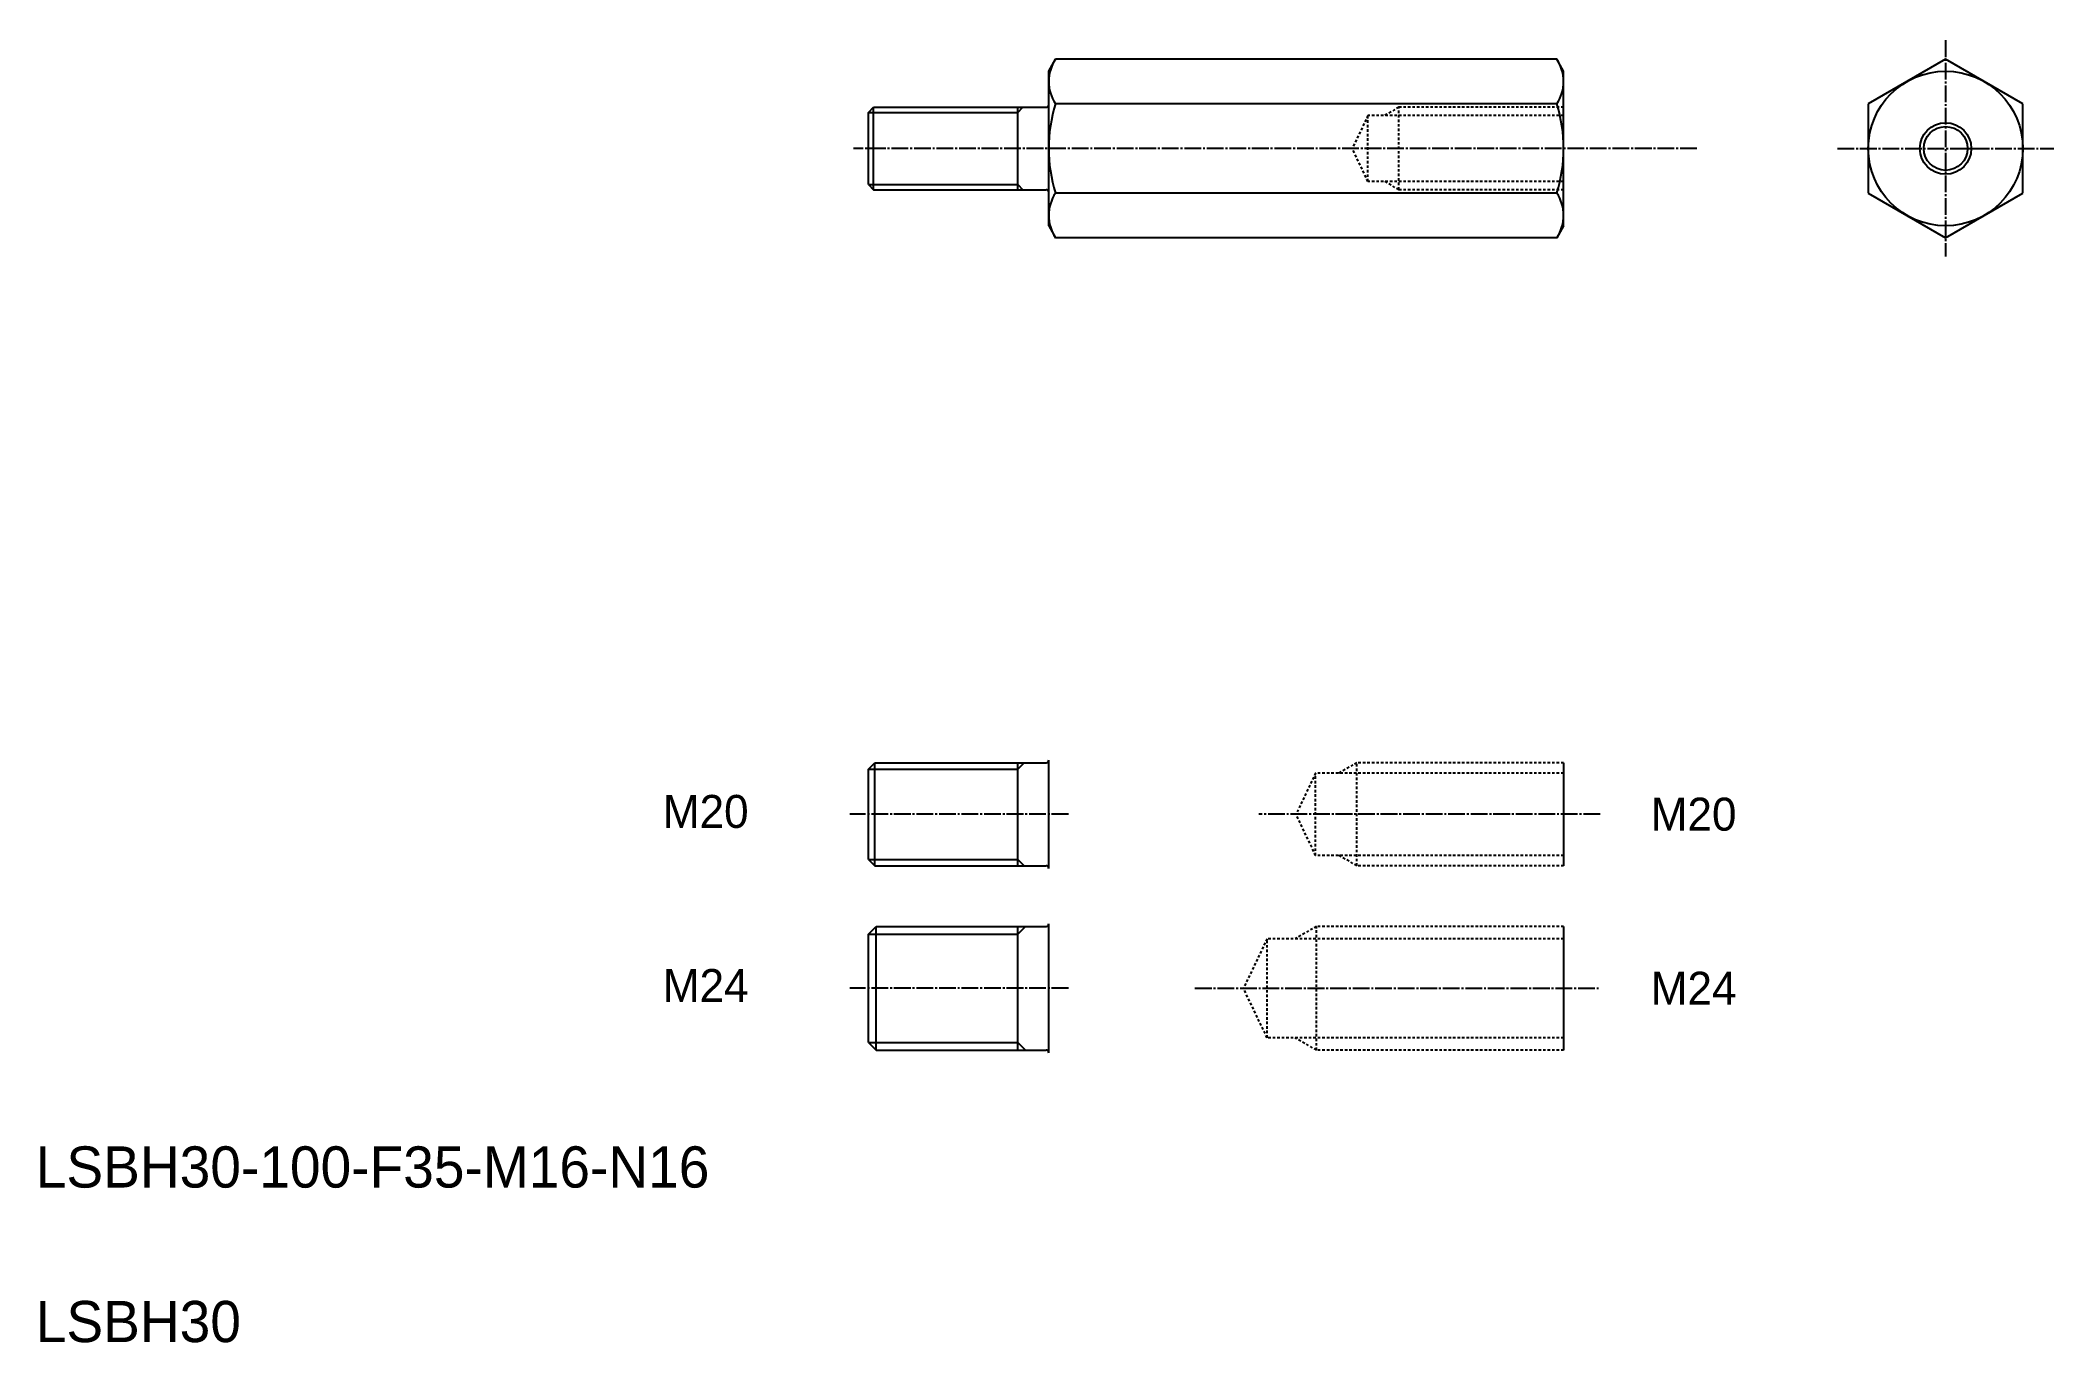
# Model space of a CAD drawing. Extents: x 21 to 412, y 20 to 273.
import ezdxf
from ezdxf.enums import TextEntityAlignment as Align

# ---------------------------------------------------------------- set-up
doc = ezdxf.new("R2010")
doc.units = 0
doc.header["$LTSCALE"] = 0.25
doc.linetypes.add('CENTER', pattern=[17.5, 13, -1.5, 1.5, -1.5])
doc.linetypes.add('DASHED', pattern=[3.5, 2, -1.5])
doc.layers.get('0').update_dxf_attribs({"linetype": 'CONTINUOUS'})
doc.layers.add('CENTER', color=1, linetype='CENTER')
doc.styles.get("Standard").update_dxf_attribs({"font": 'txt', "height": 6.4})

msp = doc.modelspace()

# ---------------------------------------------------------------- linework, layer by layer
at = {"linetype": 'CONTINUOUS'}
for p, q in [((216.69, 266.71), (218.03, 269.03)), ((216.69, 236.71), (216.69, 266.71)), ((316.69, 266.71), (315.35, 269.03)), ((316.69, 236.71), (316.69, 266.71)), ((181.69, 258.71), (182.69, 259.71)), ((181.69, 244.71), (181.69, 258.71)), ((182.69, 259.71), (216.19, 259.71)), ((182.69, 243.71), (182.69, 259.71)), ((210.69, 243.71), (210.69, 259.71)), ((181.69, 244.71), (182.69, 243.71)), ((182.69, 243.71), (216.19, 243.71)), ((216.69, 236.71), (218.03, 234.39)), ((316.69, 236.71), (315.35, 234.39)), ((216.69, 111.97), (216.69, 132.97)), ((181.69, 131.22), (182.94, 132.47)), ((181.69, 113.72), (181.69, 131.22)), ((182.94, 132.47), (216.19, 132.47)), ((182.94, 112.47), (182.94, 132.47)), ((210.69, 112.47), (210.69, 132.47)), ((181.69, 113.72), (182.94, 112.47)), ((182.94, 112.47), (216.19, 112.47)), ((181.69, 99.19), (183.19, 100.69)), ((181.69, 78.19), (181.69, 99.19)), ((183.19, 76.69), (183.19, 100.69)), ((183.19, 100.69), (216.19, 100.69)), ((210.69, 76.69), (210.69, 100.69)), ((216.69, 76.19), (216.69, 101.19)), ((181.69, 78.19), (183.19, 76.69)), ((183.19, 76.69), (216.19, 76.69))]:
    msp.add_line(p, q, dxfattribs=at)
for p, q in [((315.35, 269.03), (218.03, 269.03)), ((390.85, 269.03), (375.85, 260.37)), ((405.85, 260.37), (390.85, 269.03)), ((315.35, 260.37), (218.03, 260.37)), ((375.85, 260.37), (375.85, 243.05)), ((405.85, 243.05), (405.85, 260.37)), ((181.69, 251.71), (181.69, 251.71)), ((181.69, 248.21), (181.69, 248.21)), ((315.35, 243.05), (218.03, 243.05)), ((375.85, 243.05), (390.85, 234.39)), ((390.85, 234.39), (405.85, 243.05)), ((315.35, 234.39), (218.03, 234.39)), ((316.69, 132.47), (316.69, 112.47)), ((316.69, 100.69), (316.69, 76.69))]:
    msp.add_line(p, q)
at = {"color": 3, "linetype": 'CONTINUOUS'}
for p, q in [((181.69, 258.71), (210.69, 258.71)), ((210.69, 258.71), (211.69, 259.71)), ((181.69, 244.71), (210.69, 244.71)), ((210.69, 244.71), (211.69, 243.71)), ((181.69, 131.22), (210.69, 131.22)), ((210.69, 131.22), (211.94, 132.47)), ((181.69, 113.72), (210.69, 113.72)), ((210.69, 113.72), (211.94, 112.47)), ((181.69, 99.19), (210.69, 99.19)), ((210.69, 99.19), (212.19, 100.69)), ((181.69, 78.19), (210.69, 78.19)), ((210.69, 78.19), (212.19, 76.69))]:
    msp.add_line(p, q, dxfattribs=at)
at = {"color": 3, "linetype": 'DASHED'}
for p, q in [((278.69, 258.11), (275.64, 251.71)), ((316.69, 258.11), (278.69, 258.11)), ((278.69, 245.31), (278.69, 258.11)), ((284.69, 259.71), (281.92, 258.11)), ((316.69, 259.71), (284.69, 259.71)), ((284.69, 243.71), (284.69, 259.71)), ((278.69, 245.31), (275.64, 251.71)), ((316.69, 245.31), (278.69, 245.31)), ((284.69, 243.71), (281.92, 245.31)), ((316.69, 243.71), (284.69, 243.71)), ((268.53, 130.47), (264.72, 122.47)), ((316.69, 130.47), (268.53, 130.47)), ((268.53, 114.47), (268.53, 130.47)), ((276.53, 132.47), (273.06, 130.47)), ((316.69, 132.47), (276.53, 132.47)), ((276.53, 112.47), (276.53, 132.47)), ((268.53, 114.47), (264.72, 122.47)), ((316.69, 114.47), (268.53, 114.47)), ((276.53, 112.47), (273.06, 114.47)), ((316.69, 112.47), (276.53, 112.47)), ((259.09, 98.29), (254.52, 88.69)), ((316.69, 98.29), (259.09, 98.29)), ((259.09, 79.09), (259.09, 98.29)), ((268.69, 100.69), (264.53, 98.29)), ((316.69, 100.69), (268.69, 100.69)), ((268.69, 76.69), (268.69, 100.69)), ((259.09, 79.09), (254.52, 88.69)), ((316.69, 79.09), (259.09, 79.09)), ((268.69, 76.69), (264.53, 79.09)), ((316.69, 76.69), (268.69, 76.69))]:
    msp.add_line(p, q, dxfattribs=at)
msp.add_circle((390.85, 251.71), 15)
at = {"color": 3, "linetype": 'CONTINUOUS'}
msp.add_circle((390.85, 251.71), 5, dxfattribs=at)
at = {"linetype": 'CONTINUOUS'}
msp.add_circle((390.85, 251.71), 4.25, dxfattribs=at)
for centre, radius, start, end in [((224.36, 264.7), 7.67, 145.6158, 214.3842), ((309.02, 264.7), 7.67, 325.6158, 34.3842), ((216.19, 260.21), 0.5, 270, 0), ((245.35, 251.71), 28.66, 162.412, 197.588), ((288.03, 251.71), 28.66, 342.412, 17.588), ((216.19, 243.21), 0.5, 0, 90), ((224.36, 238.72), 7.67, 145.6158, 214.3842), ((309.02, 238.72), 7.67, 325.6158, 34.3842), ((216.19, 132.97), 0.5, 270, 0), ((216.19, 111.97), 0.5, 0, 90), ((216.19, 101.19), 0.5, 270, 0), ((216.19, 76.19), 0.5, 0, 90)]:
    msp.add_arc(centre, radius, start, end)
at = {"layer": 'CENTER', "color": 1, "linetype": 'CENTER'}
for p, q in [((390.85, 272.71), (390.85, 230.71)), ((342.54, 251.71), (178.78, 251.71)), ((369.85, 251.71), (411.85, 251.71)), ((220.52, 122.47), (178.11, 122.47)), ((323.78, 122.47), (257.52, 122.47)), ((220.52, 88.69), (178.11, 88.69)), ((245.1, 88.69), (323.78, 88.69))]:
    msp.add_line(p, q, dxfattribs=at)

# ---------------------------------------------------------------- texts
for s, p in [('M20', (158.42, 123.02)), ('M20', (350.25, 122.49)), ('M24', (158.42, 89.23)), ('M24', (350.25, 88.7))]:
    msp.add_text(s, height=6.4).set_placement(p, align=Align.MIDDLE_RIGHT)
for s, p in [('LSBH30-100-F35-M16-N16', (20, 50)), ('LSBH30', (20, 20))]:
    msp.add_text(s, height=8).set_placement(p)

doc.saveas('drawing.dxf')
